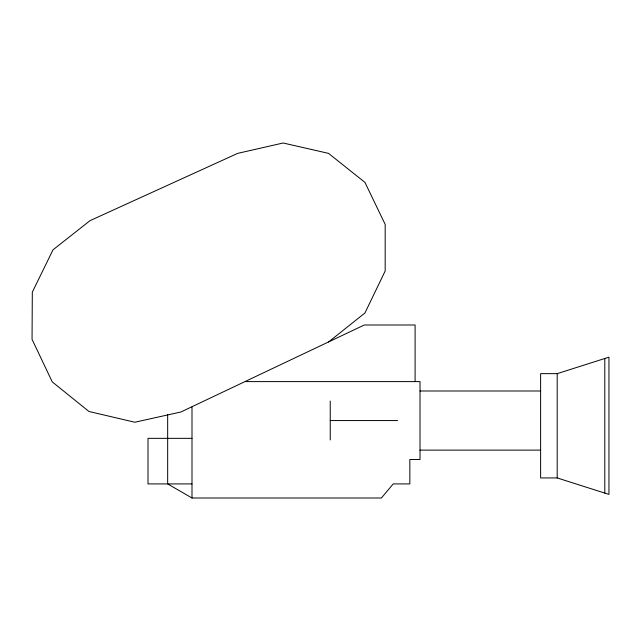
<?xml version="1.0" encoding="UTF-8"?>
<svg xmlns="http://www.w3.org/2000/svg" width="641" height="641" viewBox="0 0 641 641"><rect width="100%" height="100%" fill="white"/><g stroke="black" fill="none" stroke-linecap="round" stroke-linejoin="round"><path stroke-width="0.96" d="M328.537 342.006L364.961 312.96L385.177 270.983L385.177 224.39L364.961 182.413L328.537 153.367L283.114 142.999L237.691 153.367L90.012 220.648L52.995 249.838L32.314 292.184L32.05 339.321L52.266 381.9L88.955 411.49L134.85 422.235L180.858 412.003L364.288 324.995L415.104 324.995L415.104 381.603M557.197 373.647L608.95 357.173L608.95 494.411L557.197 477.946L540.619 477.946L540.619 373.647L557.197 373.647L557.197 477.946M245.375 381.603L420.015 381.603L420.015 459.525L409.847 459.525L409.847 483.915L393.245 483.915L381.387 498.001L191.996 498.001L167.662 483.915L167.662 414.575M420.015 390.994L540.619 390.994M330.243 420.56L397.572 420.56M191.996 438.348L148.007 438.348L148.007 483.915L191.996 483.915M420.015 450.126L540.619 450.126M604.8 358.495L604.8 493.089M330.243 401.082L330.243 439.918M191.996 407.011L191.996 498.001"/></g></svg>
